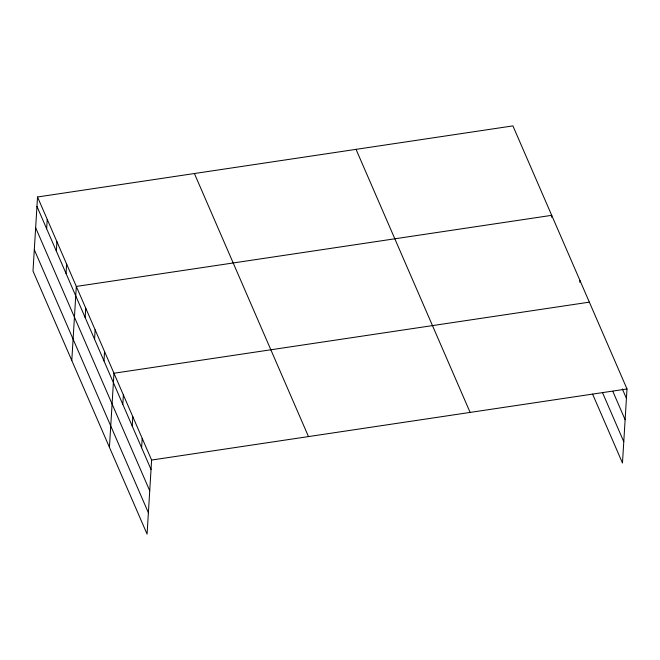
<?xml version="1.0" encoding="UTF-8"?>
<svg xmlns="http://www.w3.org/2000/svg" width="660" height="660" viewBox="0 0 660 660"><rect width="100%" height="100%" fill="white"/><g stroke="black" fill="none" stroke-linecap="round" stroke-linejoin="round"><path stroke-width="0.99" d="M37.529 196.985L33 271.046L147.081 534.105L151.61 460.045L37.529 196.985L512.919 125.895L627 388.954L622.471 463.015L592.597 394.127M46.654 228.764L47.223 219.351M56.347 251.122L56.925 241.709M66.041 273.479L66.619 264.066M71.791 360.484L76.321 286.432L551.702 215.333L551.587 217.222M85.156 317.542L85.734 308.129M94.57 339.248L95.139 329.835M103.975 360.946L104.552 351.533M109.436 447.298L113.965 373.238L589.355 302.148M122.801 404.357L123.379 394.944M132.214 426.055L132.792 416.641M141.628 447.76L142.205 438.347M579.827 282.323L579.942 280.442M151.61 460.045L627 388.954M622.331 388.93L626.422 398.368M612.843 391.397L625.119 419.702M602.497 392.617L623.774 441.68M356.037 149.358L470.126 412.417M194.403 173.53L308.492 436.59M36.952 206.398L151.041 469.458M35.648 227.733L149.737 490.792M34.303 249.711L148.393 512.77"/></g></svg>
